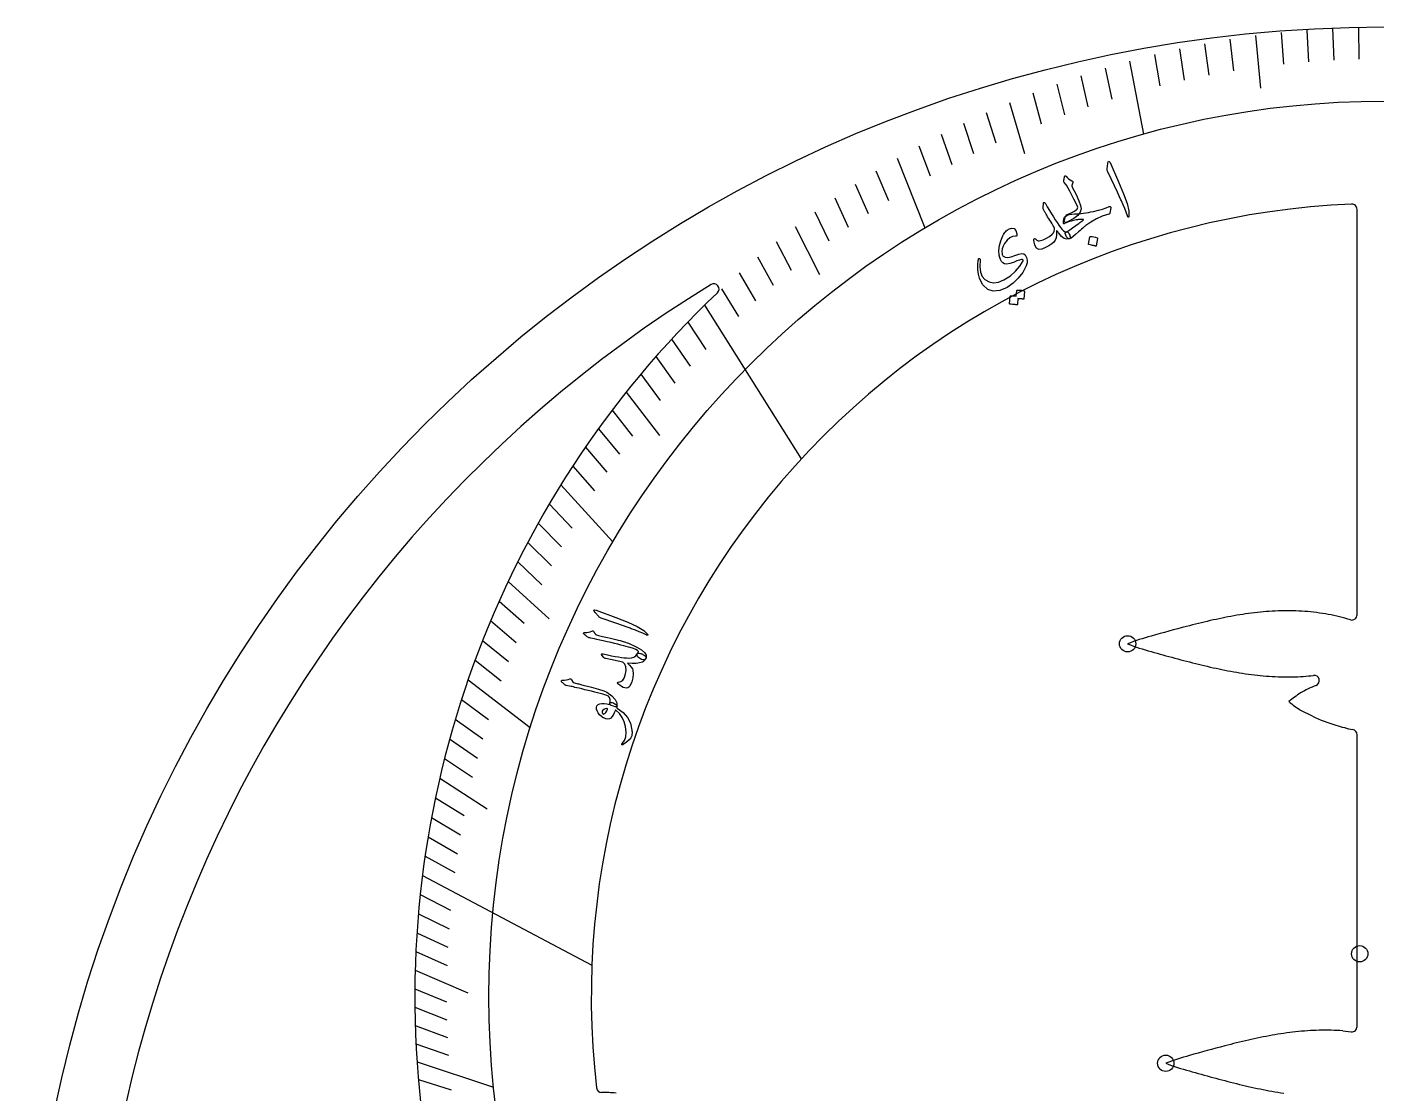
# Model space of a CAD drawing. Header units: millimetres. Extents: x -65 to 65, y -65 to 65.
# Drawn here: x -65 to -0.4, y 14 to 65 of the extents above; entities that cross this region are included whole.
import ezdxf

# ---------------------------------------------------------------- set-up
doc = ezdxf.new("R2010")
doc.units = ezdxf.units.MM
for name, color, linetype in [('CUT_INNER', 6, 'Continuous'), ('CUT_OUTER', 1, 'Continuous'), ('ENGRAVE', 7, 'Continuous'), ('ENGRAVE_FINE', 8, 'Continuous'), ('TEXT', 5, 'Continuous')]:
    doc.layers.add(name, color=color, linetype=linetype)

msp = doc.modelspace()

# ---------------------------------------------------------------- linework, layer by layer
at = {"layer": 'CUT_INNER'}
for points in [[(-1.3, 36.854), (-1.3, 56.268)], [(-3.442, 31.994), (-3.998, 32.276), (-4.003, 32.279)], [(-1.3, 17.141), (-1.3, 31.113)], [(-1.98, 16.933), (-1.575, 16.892)]]:
    msp.add_lwpolyline(points, dxfattribs=at)
for centre, radius, start, end in [((0, 18.574), 37.975, 92.35379, 186.61012), ((-1.55, 56.268), 0.25, 0, 92.28516), ((0, 0), 61.75, 121.46859, 268.55547), ((-32.105, 52.455), 0.25, 313.4204, 121.46484), ((0, 18.574), 46.426, 133.45865, 239.41516), ((-4.193, 19.986), 17.085, 96.30618, 100.13935), ((-4.596, 23.619), 13.43, 91.46012, 96.2977), ((-4.65, 25.59), 11.457, 85.78393, 91.44283), ((-4.584, 26.539), 10.506, 79.5427, 85.76257), ((-4.399, 27.465), 9.562, 73.08297, 79.62748), ((-1.55, 36.854), 0.25, 254.62171, 0), ((9.37, -35.886), 74.598, 104.62267, 105.97294), ((0.216, -0.771), 38.31, 102.89257, 104.63403), ((-2.984, 13.226), 23.952, 100.13927, 102.90072), ((-8.657, 26.255), 9.899, 104.63387, 111.51943), ((-8.66, 44.664), 9.89, 248.47901, 255.36311), ((11.861, 115.781), 83.906, 254.07601, 254.87833), ((3.466, 84.541), 51.557, 254.82821, 256.12376), ((-1.761, 63.353), 29.735, 256.10971, 258.34229), ((-3.732, 53.794), 19.974, 258.33832, 261.62993), ((-4.457, 48.871), 14.998, 261.6339, 265.97662), ((-4.649, 46.174), 12.295, 265.98957, 271.25892), ((-4.56, 43.47), 9.589, 271.07768, 277.03357), ((-3.36, 33.705), 0.25, 292.47879, 95.76847), ((-0.061, 27.199), 7.109, 123.67933, 129.34605), ((-1.271, 28.432), 5.422, 111.57408, 120.25705), ((0.657, 39.164), 8.315, 231.06513, 235.90949), ((0.434, 40.545), 9.389, 245.61703, 253.00131), ((-0.075, 38.579), 7.361, 252.31739, 258.85747), ((-1.55, 31.113), 0.25, 360, 77.91668), ((-2.366, -0.098), 17.085, 96.30618, 100.13935), ((-2.769, 3.535), 13.43, 91.46012, 96.2977), ((-2.823, 5.507), 11.457, 85.78393, 91.44283), ((-1.55, 17.141), 0.25, 264.23153, 360), ((11.197, -55.969), 74.598, 104.62267, 105.97294), ((2.044, -20.855), 38.31, 102.89257, 104.63403), ((-1.157, -6.857), 23.952, 100.13927, 102.90072), ((-6.83, 6.171), 9.899, 104.63387, 111.51943), ((-6.833, 24.58), 9.89, 248.47901, 255.36311), ((13.688, 95.697), 83.906, 254.07601, 254.87833), ((5.293, 64.457), 51.557, 254.82821, 256.12376), ((0.067, 43.27), 29.735, 256.10971, 258.34229), ((-37.475, 14.231), 0.25, 186.50391, 269.25179), ((-37.585, 1.816), 12.166, 86.2463, 89.49676), ((-1.904, 33.71), 19.974, 258.33832, 261.62993)]:
    msp.add_arc(centre, radius, start, end, dxfattribs=at)
at = {"layer": 'CUT_OUTER'}
msp.add_circle((0, 0), 65, dxfattribs=at)
at = {"layer": 'ENGRAVE'}
for points in [[(-12.192, 63.37), (-11.52, 59.874)], [(-23.319, 58.718), (-21.994, 55.38)], [(-32.553, 51.675), (-27.919, 44.318)], [(-39.436, 43.072), (-36.939, 40.345)], [(-43.878, 33.743), (-40.898, 31.451)], [(-46.062, 24.373), (-37.946, 20.078)], [(-46.321, 15.451), (-42.656, 14.229)]]:
    msp.add_lwpolyline(points, dxfattribs=at)
for centre, radius in [((0, 18.574), 42.877), ((-12.289, 35.464), 0.39), ((-1.174, 20.622), 0.39), ((-10.462, 15.38), 0.39)]:
    msp.add_circle(centre, radius, dxfattribs=at)
at = {"layer": 'ENGRAVE_FINE'}
for points in [[(-4.939, 64.737), (-4.824, 63.219)], [(-3.708, 64.852), (-3.622, 63.333)], [(-2.474, 64.934), (-2.416, 63.414)], [(-1.238, 64.984), (-1.209, 63.463)], [(-8.601, 64.196), (-8.398, 62.687)], [(-7.386, 64.409), (-7.213, 62.896)], [(-6.166, 64.589), (-5.925, 62.063)], [(-11.005, 63.677), (-10.745, 62.175)], [(-9.807, 63.952), (-9.576, 62.446)], [(-13.369, 63.033), (-13.052, 61.54)], [(-15.686, 62.27), (-15.313, 60.788)], [(-14.534, 62.666), (-14.189, 61.178)], [(-17.948, 61.39), (-17.232, 58.941)], [(-16.825, 61.844), (-16.423, 60.368)], [(-19.057, 60.908), (-18.599, 59.446)], [(-20.149, 60.4), (-19.664, 58.945)], [(-21.224, 59.865), (-20.711, 58.418)], [(-22.281, 59.304), (-21.74, 57.865)], [(-24.339, 58.109), (-23.744, 56.688)], [(-25.338, 57.476), (-24.716, 56.065)], [(-26.317, 56.821), (-25.668, 55.42)], [(-27.275, 56.143), (-26.599, 54.753)], [(-28.211, 55.446), (-27.041, 53.146)], [(-29.125, 54.728), (-28.397, 53.36)], [(-30.017, 53.991), (-29.263, 52.635)], [(-30.886, 53.236), (-30.106, 51.892)], [(-31.731, 52.464), (-30.926, 51.132)], [(-33.352, 50.87), (-32.496, 49.565)], [(-34.126, 50.051), (-33.245, 48.76)], [(-34.876, 49.218), (-33.971, 47.941)], [(-35.601, 48.372), (-34.672, 47.11)], [(-36.302, 47.514), (-34.712, 45.434)], [(-36.978, 46.645), (-36.002, 45.413)], [(-37.63, 45.766), (-36.63, 44.549)], [(-38.256, 44.876), (-37.233, 43.676)], [(-38.858, 43.978), (-37.813, 42.795)], [(-39.989, 42.16), (-38.898, 41.01)], [(-40.517, 41.24), (-39.405, 40.108)], [(-41.021, 40.315), (-39.887, 39.201)], [(-41.5, 39.385), (-40.345, 38.289)], [(-41.955, 38.451), (-39.994, 36.654)], [(-42.387, 37.514), (-41.191, 36.456)], [(-42.795, 36.574), (-41.579, 35.535)], [(-43.179, 35.631), (-41.943, 34.612)], [(-43.54, 34.688), (-42.285, 33.688)], [(-44.193, 32.798), (-42.901, 31.839)], [(-44.486, 31.854), (-43.176, 30.915)], [(-44.757, 30.91), (-43.429, 29.993)], [(-45.006, 29.968), (-43.66, 29.072)], [(-45.234, 29.028), (-42.959, 27.568)], [(-45.44, 28.09), (-44.061, 27.238)], [(-45.626, 27.155), (-44.231, 26.325)], [(-45.791, 26.224), (-44.381, 25.416)], [(-45.937, 25.296), (-44.511, 24.511)], [(-46.169, 23.454), (-44.714, 22.715)], [(-46.256, 22.541), (-44.787, 21.825)], [(-46.325, 21.632), (-44.843, 20.94)], [(-46.376, 20.73), (-44.88, 20.061)], [(-46.409, 19.833), (-43.891, 18.757)], [(-46.424, 18.943), (-44.904, 18.323)], [(-46.423, 18.06), (-44.891, 17.464)], [(-46.405, 17.183), (-44.862, 16.611)], [(-46.371, 16.313), (-44.817, 15.767)], [(-46.255, 14.597), (-44.681, 14.1)]]:
    msp.add_lwpolyline(points, dxfattribs=at)
at = {"layer": 'TEXT'}
for points in [[(-13.238, 58.46), (-13.223, 58.544), (-13.2, 58.58), (-13.169, 58.566), (-13.131, 58.504), (-12.726, 57.582), (-12.482, 57.015), (-12.318, 56.552), (-12.234, 56.193), (-12.228, 55.938), (-12.234, 55.915), (-12.242, 55.901), (-12.252, 55.897), (-12.262, 55.901), (-12.273, 55.91), (-12.282, 55.924), (-12.291, 55.941), (-12.299, 55.962), (-12.355, 56.13), (-12.421, 56.306), (-12.498, 56.49), (-12.587, 56.681), (-12.61, 56.731), (-12.671, 56.866), (-12.773, 57.086), (-12.914, 57.391), (-13.237, 58.064), (-13.251, 58.1), (-13.261, 58.135), (-13.265, 58.169), (-13.265, 58.201)], [(-14.693, 56.424), (-14.745, 56.531), (-14.8, 56.642), (-14.859, 56.758), (-14.922, 56.88), (-14.989, 57.006), (-15.062, 57.139), (-15.139, 57.277), (-15.222, 57.421), (-15.331, 57.558), (-15.339, 57.578), (-15.344, 57.599), (-15.346, 57.62), (-15.345, 57.641), (-15.343, 57.651), (-15.34, 57.666), (-15.337, 57.685), (-15.332, 57.707), (-15.326, 57.733), (-15.32, 57.763), (-15.313, 57.797), (-15.306, 57.836), (-15.303, 57.848), (-15.297, 57.859), (-15.289, 57.867), (-15.279, 57.873), (-15.269, 57.874), (-15.259, 57.872), (-15.249, 57.864), (-15.239, 57.853), (-15.182, 57.789), (-15.115, 57.731), (-15.039, 57.68), (-14.953, 57.635), (-14.93, 57.621), (-14.917, 57.605), (-14.913, 57.584), (-14.919, 57.56), (-14.96, 57.417), (-14.962, 57.401), (-14.959, 57.382), (-14.952, 57.359), (-14.941, 57.333), (-14.754, 56.976), (-14.621, 56.682), (-14.543, 56.452), (-14.52, 56.285), (-14.56, 56.127), (-14.675, 55.974), (-14.864, 55.825), (-15.128, 55.679), (-15.233, 55.643), (-15.297, 55.654), (-15.32, 55.713), (-15.301, 55.821), (-15.296, 55.836), (-15.292, 55.85), (-15.287, 55.865), (-15.283, 55.879), (-15.279, 55.893), (-15.275, 55.906), (-15.271, 55.919), (-15.267, 55.932), (-15.255, 55.958), (-15.238, 55.98), (-15.214, 55.999), (-15.184, 56.014), (-15.049, 56.074), (-14.931, 56.131), (-14.832, 56.186), (-14.75, 56.24), (-14.707, 56.278), (-14.684, 56.322), (-14.679, 56.371), (-14.693, 56.424)], [(-15.222, 55.19), (-15.189, 55.188), (-15.159, 55.176), (-15.131, 55.154), (-15.106, 55.123), (-15.081, 55.081), (-15.062, 55.039), (-15.049, 54.997), (-15.041, 54.955), (-15.04, 54.916), (-15.046, 54.886), (-15.06, 54.864), (-15.08, 54.85), (-15.204, 54.835), (-15.329, 54.875), (-15.456, 54.971), (-15.584, 55.121), (-15.604, 55.148), (-15.621, 55.172), (-15.636, 55.192), (-15.648, 55.208), (-15.657, 55.22), (-15.663, 55.229), (-15.667, 55.235), (-15.669, 55.237), (-15.679, 55.245), (-15.686, 55.246), (-15.689, 55.239), (-15.69, 55.223), (-15.691, 55.052), (-15.713, 54.908), (-15.755, 54.792), (-15.818, 54.704), (-15.923, 54.611), (-16.056, 54.523), (-16.217, 54.44), (-16.404, 54.361), (-16.546, 54.343), (-16.657, 54.405), (-16.737, 54.549), (-16.787, 54.774), (-16.788, 54.804), (-16.783, 54.828), (-16.774, 54.846), (-16.759, 54.859), (-16.741, 54.866), (-16.723, 54.864), (-16.704, 54.853), (-16.685, 54.835), (-16.644, 54.796), (-16.604, 54.77), (-16.566, 54.757), (-16.529, 54.758), (-16.341, 54.811), (-16.174, 54.882), (-16.025, 54.974), (-15.896, 55.085), (-15.845, 55.148), (-15.812, 55.217), (-15.796, 55.294), (-15.796, 55.378), (-15.812, 55.411), (-15.855, 55.485), (-15.925, 55.6), (-16.021, 55.757), (-16.073, 55.841), (-16.119, 55.917), (-16.16, 55.985), (-16.195, 56.045), (-16.226, 56.096), (-16.252, 56.138), (-16.272, 56.171), (-16.287, 56.194), (-16.308, 56.232), (-16.322, 56.266), (-16.33, 56.298), (-16.331, 56.327), (-16.329, 56.364), (-16.328, 56.399), (-16.326, 56.431), (-16.325, 56.461), (-16.323, 56.488), (-16.323, 56.513), (-16.323, 56.534), (-16.323, 56.553), (-16.322, 56.569), (-16.317, 56.581), (-16.308, 56.59), (-16.296, 56.596), (-16.279, 56.597), (-16.266, 56.593), (-16.254, 56.586), (-16.244, 56.573), (-16.139, 56.391), (-16.037, 56.219), (-15.939, 56.057), (-15.844, 55.906), (-15.754, 55.765), (-15.668, 55.634), (-15.586, 55.513), (-15.509, 55.402), (-15.429, 55.302), (-15.355, 55.233), (-15.286, 55.196), (-15.222, 55.19)], [(-14.836, 56.052), (-14.73, 56.054), (-14.622, 56.059), (-14.511, 56.069), (-14.398, 56.083), (-14.282, 56.1), (-14.164, 56.12), (-14.044, 56.144), (-13.923, 56.17), (-13.69, 56.225), (-13.486, 56.282), (-13.312, 56.341), (-13.167, 56.402), (-13.151, 56.408), (-13.137, 56.408), (-13.124, 56.404), (-13.113, 56.395), (-13.104, 56.383), (-13.098, 56.369), (-13.096, 56.353), (-13.097, 56.336), (-13.14, 56.091), (-13.146, 56.071), (-13.157, 56.055), (-13.173, 56.044), (-13.195, 56.037), (-13.502, 55.934), (-13.786, 55.809), (-14.047, 55.662), (-14.285, 55.495), (-14.298, 55.486), (-14.32, 55.468), (-14.351, 55.442), (-14.39, 55.408), (-14.438, 55.366), (-14.495, 55.316), (-14.56, 55.258), (-14.633, 55.191), (-14.777, 55.064), (-14.899, 54.965), (-15, 54.893), (-15.08, 54.85), (-15.105, 54.849), (-15.134, 54.865), (-15.169, 54.898), (-15.208, 54.947), (-15.255, 55.035), (-15.273, 55.104), (-15.26, 55.157), (-15.218, 55.191), (-15.147, 55.23), (-15.05, 55.292), (-14.926, 55.378), (-14.774, 55.487), (-14.697, 55.543), (-14.63, 55.591), (-14.572, 55.633), (-14.524, 55.668), (-14.486, 55.695), (-14.457, 55.716), (-14.439, 55.73), (-14.431, 55.737), (-14.428, 55.74), (-14.425, 55.743), (-14.423, 55.745), (-14.422, 55.747), (-14.42, 55.749), (-14.418, 55.75), (-14.417, 55.751), (-14.415, 55.752), (-14.405, 55.762), (-14.403, 55.77), (-14.408, 55.774), (-14.42, 55.776), (-14.471, 55.78), (-14.523, 55.78), (-14.577, 55.779), (-14.633, 55.774), (-14.691, 55.767), (-14.751, 55.758), (-14.813, 55.746), (-14.876, 55.733), (-14.938, 55.718), (-14.999, 55.702), (-15.058, 55.685), (-15.116, 55.666), (-15.172, 55.647), (-15.226, 55.626), (-15.277, 55.604), (-15.326, 55.58), (-15.34, 55.577), (-15.351, 55.578), (-15.359, 55.584), (-15.364, 55.596), (-15.366, 55.619), (-15.366, 55.642), (-15.365, 55.666), (-15.363, 55.689), (-15.359, 55.713), (-15.354, 55.738), (-15.348, 55.764), (-15.342, 55.79), (-15.326, 55.843), (-15.306, 55.886), (-15.282, 55.92), (-15.255, 55.946), (-15.177, 55.99), (-15.081, 56.023), (-14.967, 56.044), (-14.836, 56.052)], [(-17.657, 54.982), (-17.797, 54.963), (-17.931, 54.898), (-18.061, 54.789), (-18.185, 54.634), (-18.251, 54.512), (-18.292, 54.384), (-18.31, 54.252), (-18.302, 54.115), (-18.296, 54.09), (-18.285, 54.067), (-18.268, 54.045), (-18.247, 54.024), (-18.149, 53.976), (-18.023, 53.966), (-17.868, 53.995), (-17.683, 54.062), (-17.502, 54.129), (-17.36, 54.156), (-17.258, 54.145), (-17.196, 54.096), (-17.128, 53.964), (-17.096, 53.831), (-17.1, 53.7), (-17.14, 53.569), (-17.312, 53.252), (-17.523, 52.974), (-17.773, 52.735), (-18.062, 52.533), (-18.412, 52.376), (-18.72, 52.343), (-18.99, 52.435), (-19.221, 52.654), (-19.308, 52.796), (-19.376, 52.965), (-19.425, 53.161), (-19.456, 53.385), (-19.459, 53.45), (-19.46, 53.513), (-19.46, 53.575), (-19.458, 53.636), (-19.454, 53.696), (-19.448, 53.755), (-19.44, 53.813), (-19.431, 53.871), (-19.423, 53.897), (-19.411, 53.912), (-19.396, 53.916), (-19.377, 53.91), (-19.361, 53.897), (-19.351, 53.882), (-19.346, 53.864), (-19.345, 53.843), (-19.362, 53.525), (-19.33, 53.263), (-19.251, 53.058), (-19.125, 52.909), (-18.925, 52.79), (-18.706, 52.748), (-18.468, 52.783), (-18.21, 52.895), (-17.905, 53.088), (-17.652, 53.303), (-17.449, 53.542), (-17.296, 53.806), (-17.289, 53.826), (-17.29, 53.841), (-17.3, 53.852), (-17.318, 53.859), (-17.378, 53.859), (-17.472, 53.838), (-17.6, 53.795), (-17.761, 53.73), (-17.928, 53.67), (-18.067, 53.645), (-18.177, 53.657), (-18.259, 53.705), (-18.324, 53.777), (-18.376, 53.862), (-18.414, 53.959), (-18.439, 54.067), (-18.455, 54.298), (-18.432, 54.53), (-18.367, 54.764), (-18.261, 54.998), (-18.231, 55.056), (-18.199, 55.109), (-18.167, 55.157), (-18.133, 55.199), (-18.099, 55.236), (-18.065, 55.268), (-18.03, 55.295), (-17.996, 55.317), (-17.846, 55.373), (-17.729, 55.354), (-17.644, 55.26), (-17.59, 55.091), (-17.587, 55.04), (-17.597, 55.005), (-17.62, 54.985), (-17.657, 54.982)], [(-14.094, 54.947), (-14.091, 54.953), (-14.086, 54.959), (-14.078, 54.963), (-14.067, 54.966), (-13.983, 54.963), (-13.901, 54.953), (-13.821, 54.934), (-13.742, 54.906), (-13.734, 54.901), (-13.728, 54.894), (-13.726, 54.886), (-13.727, 54.877), (-13.79, 54.52), (-13.793, 54.511), (-13.801, 54.506), (-13.813, 54.506), (-13.828, 54.51), (-13.841, 54.514), (-13.862, 54.519), (-13.89, 54.526), (-13.926, 54.534), (-13.969, 54.543), (-14.021, 54.554), (-14.081, 54.565), (-14.15, 54.578), (-14.16, 54.581), (-14.166, 54.585), (-14.168, 54.591), (-14.166, 54.598)], [(-17.601, 52.37), (-17.599, 52.376), (-17.594, 52.382), (-17.587, 52.387), (-17.577, 52.391), (-17.536, 52.395), (-17.495, 52.398), (-17.455, 52.398), (-17.415, 52.396), (-17.376, 52.393), (-17.336, 52.387), (-17.296, 52.379), (-17.255, 52.368), (-17.246, 52.364), (-17.239, 52.357), (-17.236, 52.348), (-17.235, 52.337), (-17.257, 51.976), (-17.26, 51.971), (-17.267, 51.967), (-17.277, 51.966), (-17.292, 51.968), (-17.303, 51.971), (-17.32, 51.974), (-17.343, 51.977), (-17.372, 51.98), (-17.407, 51.983), (-17.449, 51.986), (-17.497, 51.99), (-17.552, 51.993), (-17.569, 51.712), (-17.571, 51.702), (-17.578, 51.697), (-17.589, 51.695), (-17.605, 51.697), (-17.618, 51.7), (-17.639, 51.703), (-17.667, 51.706), (-17.703, 51.71), (-17.746, 51.715), (-17.798, 51.719), (-17.858, 51.724), (-17.927, 51.729), (-17.935, 51.732), (-17.94, 51.736), (-17.942, 51.742), (-17.942, 51.749), (-17.916, 52.101), (-17.914, 52.108), (-17.91, 52.114), (-17.902, 52.119), (-17.893, 52.123), (-17.859, 52.129), (-17.825, 52.132), (-17.791, 52.133), (-17.757, 52.133), (-17.723, 52.13), (-17.69, 52.126), (-17.657, 52.12), (-17.624, 52.113)], [(-37.787, 36.965), (-37.837, 37.035), (-37.847, 37.077), (-37.815, 37.089), (-37.744, 37.073), (-36.802, 36.718), (-36.225, 36.497), (-35.779, 36.291), (-35.464, 36.1), (-35.277, 35.927), (-35.265, 35.906), (-35.261, 35.891), (-35.264, 35.881), (-35.275, 35.876), (-35.289, 35.875), (-35.305, 35.878), (-35.324, 35.883), (-35.344, 35.892), (-35.503, 35.97), (-35.676, 36.046), (-35.861, 36.118), (-36.06, 36.188), (-36.111, 36.208), (-36.251, 36.258), (-36.48, 36.339), (-36.796, 36.45), (-37.503, 36.69), (-37.539, 36.705), (-37.571, 36.723), (-37.598, 36.743), (-37.62, 36.766)], [(-38.317, 35.924), (-38.331, 35.939), (-38.34, 35.955), (-38.342, 35.97), (-38.338, 35.986), (-38.33, 35.998), (-38.319, 36.006), (-38.304, 36.012), (-38.285, 36.014), (-38.194, 36.014), (-38.108, 36.025), (-38.028, 36.046), (-37.954, 36.078), (-37.924, 36.086), (-37.897, 36.083), (-37.872, 36.067), (-37.85, 36.04), (-37.84, 36.023), (-37.83, 36.006), (-37.82, 35.989), (-37.809, 35.972), (-37.8, 35.955), (-37.789, 35.938), (-37.779, 35.921), (-37.769, 35.904), (-37.732, 35.89), (-37.623, 35.862), (-37.442, 35.819), (-37.19, 35.763), (-37.051, 35.732), (-36.922, 35.702), (-36.8, 35.673), (-36.688, 35.645), (-36.585, 35.618), (-36.491, 35.592), (-36.407, 35.566), (-36.332, 35.542), (-36.262, 35.518), (-36.193, 35.492), (-36.125, 35.465), (-36.057, 35.436), (-35.989, 35.406), (-35.922, 35.374), (-35.855, 35.341), (-35.788, 35.306), (-35.571, 35.174), (-35.426, 35.045), (-35.353, 34.921), (-35.352, 34.799), (-35.373, 34.749), (-35.405, 34.717), (-35.449, 34.701), (-35.504, 34.703), (-35.562, 34.717), (-35.617, 34.741), (-35.669, 34.775), (-35.717, 34.817), (-35.757, 34.864), (-35.781, 34.906), (-35.786, 34.943), (-35.774, 34.976), (-35.761, 34.999), (-35.75, 35.02), (-35.74, 35.039), (-35.731, 35.055), (-35.724, 35.07), (-35.719, 35.083), (-35.716, 35.094), (-35.716, 35.103), (-35.763, 35.145), (-35.845, 35.19), (-35.96, 35.237), (-36.109, 35.285), (-36.199, 35.312), (-36.303, 35.34), (-36.42, 35.371), (-36.552, 35.404), (-36.697, 35.44), (-36.857, 35.479), (-37.03, 35.52), (-37.218, 35.564), (-37.402, 35.607), (-37.564, 35.643), (-37.704, 35.674), (-37.821, 35.7), (-37.917, 35.72), (-37.989, 35.735), (-38.04, 35.745), (-38.068, 35.75), (-38.103, 35.76), (-38.138, 35.776), (-38.173, 35.799), (-38.208, 35.828), (-38.224, 35.844), (-38.24, 35.859), (-38.255, 35.873), (-38.269, 35.886), (-38.282, 35.897), (-38.295, 35.907), (-38.306, 35.916), (-38.317, 35.924)], [(-35.349, 34.794), (-35.387, 34.723), (-35.429, 34.666), (-35.476, 34.622), (-35.527, 34.591), (-35.658, 34.55), (-35.821, 34.529), (-36.015, 34.527), (-36.242, 34.545), (-36.137, 34.442), (-36.059, 34.351), (-36.006, 34.273), (-35.979, 34.206), (-35.963, 34.029), (-35.983, 33.842), (-36.039, 33.645), (-36.131, 33.437), (-36.17, 33.384), (-36.222, 33.351), (-36.285, 33.34), (-36.361, 33.35), (-36.444, 33.378), (-36.528, 33.421), (-36.613, 33.479), (-36.698, 33.552), (-36.709, 33.564), (-36.716, 33.577), (-36.718, 33.59), (-36.717, 33.604), (-36.71, 33.619), (-36.7, 33.63), (-36.686, 33.635), (-36.668, 33.636), (-36.56, 33.659), (-36.471, 33.722), (-36.4, 33.826), (-36.347, 33.971), (-36.309, 34.187), (-36.316, 34.361), (-36.369, 34.495), (-36.469, 34.587), (-37.27, 34.754), (-37.306, 34.763), (-37.337, 34.776), (-37.361, 34.791), (-37.38, 34.81), (-37.464, 34.924), (-37.474, 34.94), (-37.481, 34.953), (-37.484, 34.964), (-37.483, 34.973), (-37.472, 34.981), (-37.455, 34.985), (-37.431, 34.984), (-37.4, 34.978), (-37.196, 34.934), (-37.007, 34.895), (-36.833, 34.863), (-36.674, 34.836), (-36.53, 34.815), (-36.401, 34.799), (-36.288, 34.788), (-36.19, 34.783), (-36.055, 34.793), (-35.941, 34.83), (-35.847, 34.892), (-35.773, 34.979), (-35.75, 35.003), (-35.718, 35.016), (-35.676, 35.018), (-35.624, 35.008), (-35.599, 35), (-35.573, 34.991), (-35.548, 34.981), (-35.523, 34.97), (-35.498, 34.958), (-35.474, 34.943), (-35.45, 34.927), (-35.427, 34.909), (-35.387, 34.872), (-35.361, 34.841), (-35.348, 34.815), (-35.349, 34.794)], [(-39.242, 33.498), (-39.294, 33.549), (-39.336, 33.589), (-39.366, 33.618), (-39.386, 33.636), (-39.399, 33.649), (-39.406, 33.662), (-39.408, 33.675), (-39.406, 33.689), (-39.397, 33.703), (-39.386, 33.713), (-39.37, 33.718), (-39.35, 33.719), (-39.256, 33.721), (-39.167, 33.732), (-39.083, 33.753), (-39.005, 33.783), (-38.981, 33.791), (-38.959, 33.787), (-38.938, 33.771), (-38.919, 33.745), (-38.835, 33.612), (-38.78, 33.597), (-38.726, 33.583), (-38.672, 33.569), (-38.62, 33.556), (-38.569, 33.542), (-38.518, 33.53), (-38.469, 33.517), (-38.42, 33.505), (-37.972, 33.392), (-37.625, 33.294), (-37.379, 33.212), (-37.235, 33.145), (-36.995, 32.969), (-36.833, 32.8), (-36.749, 32.636), (-36.743, 32.479), (-36.744, 32.475), (-36.745, 32.471), (-36.747, 32.468), (-36.748, 32.464), (-36.778, 32.45), (-36.833, 32.454), (-36.912, 32.477), (-37.016, 32.518), (-37.054, 32.536), (-37.078, 32.557), (-37.089, 32.581), (-37.087, 32.609), (-37.07, 32.712), (-37.074, 32.806), (-37.1, 32.889), (-37.148, 32.963), (-37.229, 32.99), (-37.322, 33.02), (-37.428, 33.051), (-37.544, 33.083), (-37.673, 33.117), (-37.812, 33.153), (-37.963, 33.19), (-38.124, 33.229), (-38.282, 33.268), (-38.424, 33.303), (-38.55, 33.333), (-38.661, 33.358), (-38.755, 33.38), (-38.834, 33.398), (-38.896, 33.413), (-38.942, 33.425), (-39.175, 33.468), (-39.197, 33.475), (-39.215, 33.482), (-39.23, 33.49), (-39.242, 33.498)], [(-36.729, 32.388), (-36.447, 32.182), (-36.236, 31.938), (-36.097, 31.657), (-36.029, 31.337), (-36.025, 31.294), (-36.023, 31.253), (-36.023, 31.213), (-36.023, 31.174), (-36.026, 31.136), (-36.03, 31.1), (-36.036, 31.065), (-36.044, 31.032), (-36.084, 30.957), (-36.163, 30.867), (-36.282, 30.761), (-36.441, 30.639), (-36.462, 30.627), (-36.48, 30.622), (-36.495, 30.623), (-36.508, 30.632), (-36.516, 30.644), (-36.517, 30.657), (-36.511, 30.672), (-36.498, 30.687), (-36.388, 30.832), (-36.325, 31.017), (-36.311, 31.239), (-36.343, 31.502), (-36.406, 31.731), (-36.502, 31.938), (-36.631, 32.122), (-36.794, 32.284), (-36.801, 32.286), (-36.807, 32.286), (-36.813, 32.284), (-36.817, 32.28), (-36.873, 32.153), (-36.929, 32.048), (-36.985, 31.965), (-37.042, 31.904), (-37.109, 31.866), (-37.188, 31.854), (-37.277, 31.87), (-37.377, 31.913), (-37.39, 31.92), (-37.403, 31.928), (-37.416, 31.936), (-37.429, 31.945), (-37.443, 31.954), (-37.456, 31.964), (-37.471, 31.975), (-37.486, 31.986), (-37.58, 32.071), (-37.651, 32.158), (-37.7, 32.249), (-37.727, 32.343), (-37.728, 32.429), (-37.702, 32.499), (-37.648, 32.551), (-37.567, 32.585), (-37.466, 32.604), (-37.355, 32.605), (-37.235, 32.589), (-37.107, 32.556), (-37.104, 32.563), (-37.102, 32.571), (-37.1, 32.578), (-37.098, 32.585), (-37.096, 32.592), (-37.094, 32.599), (-37.092, 32.607), (-37.089, 32.614), (-37.074, 32.638), (-37.05, 32.651), (-37.017, 32.655), (-36.975, 32.649), (-36.932, 32.636), (-36.889, 32.619), (-36.848, 32.598), (-36.808, 32.572), (-36.774, 32.546), (-36.751, 32.522), (-36.741, 32.501), (-36.741, 32.483), (-36.768, 32.411), (-36.761, 32.408), (-36.752, 32.403), (-36.742, 32.397), (-36.729, 32.388)], [(-37.225, 32.367), (-37.31, 32.353), (-37.376, 32.327), (-37.423, 32.29), (-37.45, 32.242), (-37.453, 32.208), (-37.45, 32.176), (-37.441, 32.145), (-37.426, 32.116), (-37.416, 32.105), (-37.404, 32.099), (-37.388, 32.099), (-37.37, 32.104), (-37.321, 32.131), (-37.276, 32.179), (-37.236, 32.249), (-37.2, 32.34), (-37.199, 32.35), (-37.203, 32.358), (-37.211, 32.364), (-37.225, 32.367)]]:
    msp.add_lwpolyline(points, close=True, dxfattribs=at)

doc.saveas('drawing.dxf')
